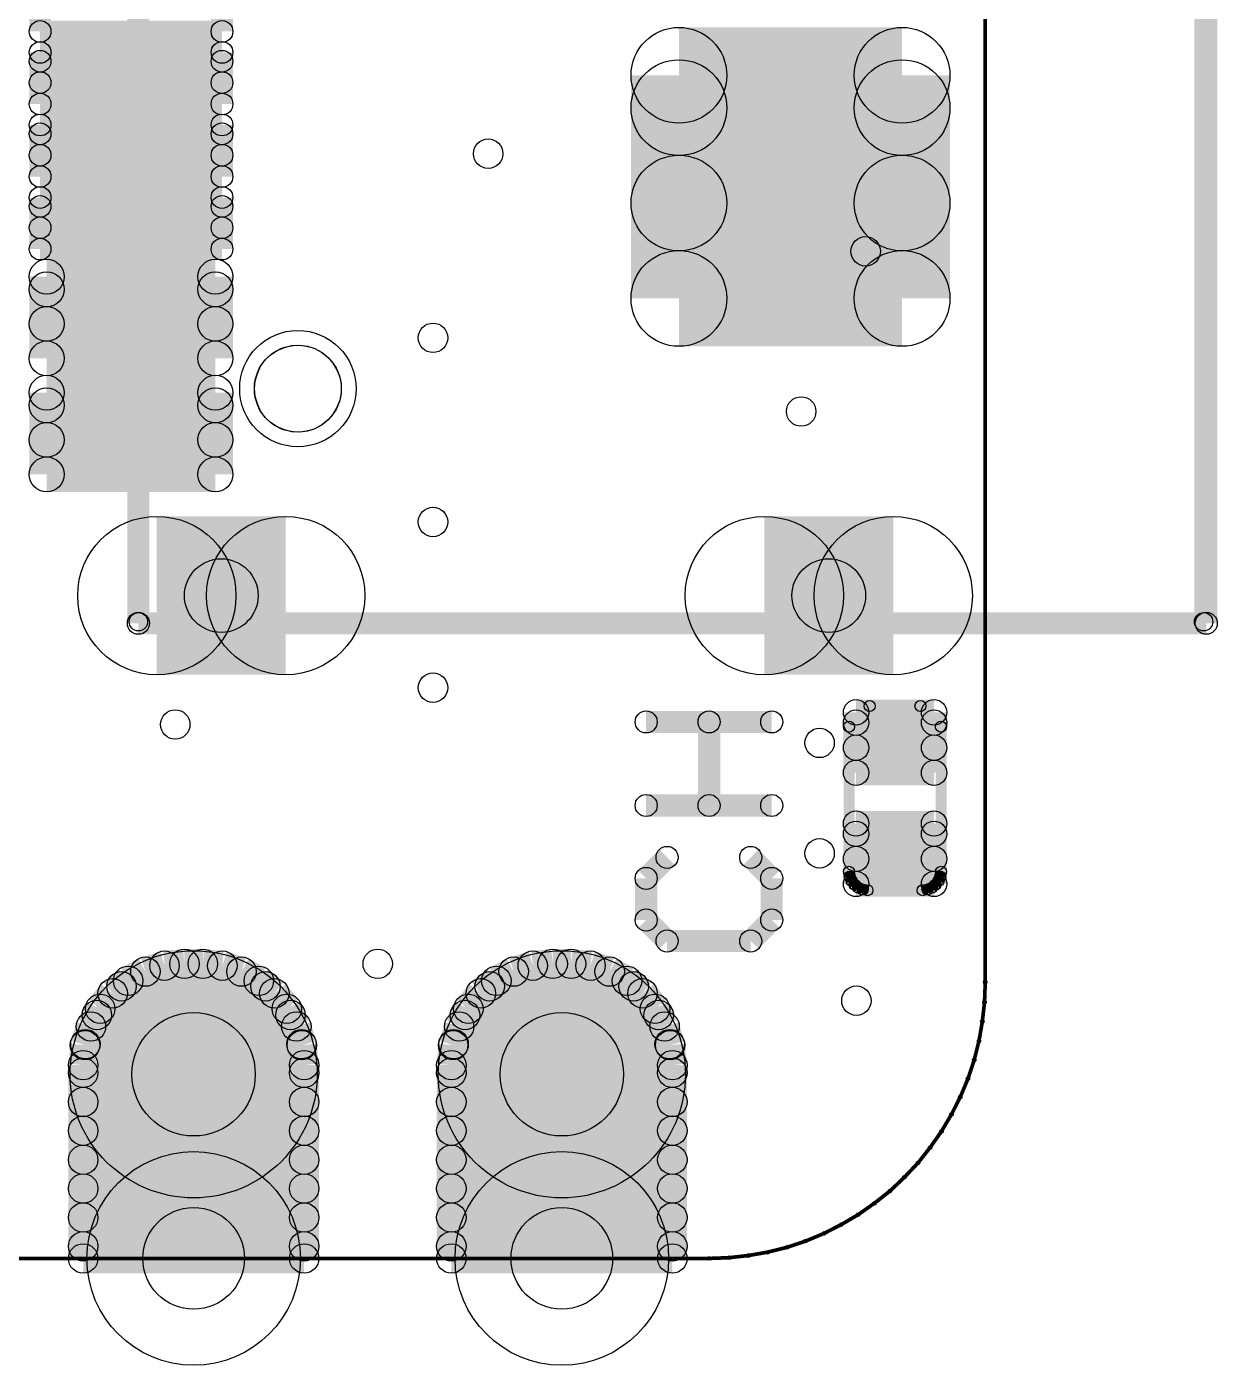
# Model space of a CAD drawing. Extents: x 0 to 123, y 0 to 26.
# Drawn here: x 17.18 to 25.39, y 3.48 to 12.71 of the extents above; entities that cross this region are included whole.
import ezdxf

# ---------------------------------------------------------------- set-up
doc = ezdxf.new("R2010")
doc.units = 0
doc.layers.get('0').update_dxf_attribs({"linetype": 'CONTINUOUS'})
for name, color, linetype in [('XIAOESP32C3_GTO', 3, 'CONTINUOUS'), ('XIAOESP32C3_GTS', 10, 'CONTINUOUS'), ('XIAOESP32C3_TXT', 14, 'CONTINUOUS')]:
    doc.layers.add(name, color=color, linetype=linetype)

# ---------------------------------------------------------------- blocks, each defined once
blk = doc.blocks.new('ROUND_1')
blk.add_circle((0, 0), 0.0127)
blk = doc.blocks.new('ROUND_12')
blk.add_circle((0, 0), 0.0762)
blk = doc.blocks.new('ROUND_14')
blk.add_circle((0, 0), 0.0635)
blk = doc.blocks.new('ROUND_3')
blk.add_circle((0, 0), 0)
blk = doc.blocks.new('ROUND_39')
blk.add_circle((0, 0), 0.0381)
blk = doc.blocks.new('ROUND_18')
blk.add_circle((0, 0), 0.4013)
blk = doc.blocks.new('ROUND_22')
blk.add_circle((0, 0), 0.8522)
blk = doc.blocks.new('ROUND_23')
blk.add_circle((0, 0), 0.7366)
blk = doc.blocks.new('ROUND_54')
blk.add_circle((0, 0), 0.1206)
blk = doc.blocks.new('ROUND_55')
blk.add_circle((0, 0), 0.0749)
blk = doc.blocks.new('ROUND_19')
blk.add_circle((0, 0), 0.5461)
blk = doc.blocks.new('ROUND_56')
blk.add_circle((0, 0), 0.3302)
blk = doc.blocks.new('ROUND_41')
blk.add_circle((0, 0), 0.0876)
blk = doc.blocks.new('ROUND_24')
blk.add_circle((0, 0), 0.1016)
blk = doc.blocks.new('ROUND_5')
blk.add_circle((0, 0), 0.254)
blk = doc.blocks.new('ROUND_31')
blk.add_circle((0, 0), 0.2997)
blk = doc.blocks.new('ROUND_69')
blk.add_circle((0, 0), 0.3505)
blk = doc.blocks.new('ROUND_70')
blk.add_circle((0, 0), 0.4254)

msp = doc.modelspace()

# ---------------------------------------------------------------- linework, layer by layer
at = {"layer": 'XIAOESP32C3_GTO'}
for points, const_width in [([(23.79218, 6.11886), (23.79218, 20.08886)], 0.0254), ([(17.95018, 17.61236), (17.95018, 8.59536)], 0.1524), ([(17.95018, 8.60552), (17.95018, 17.60474)], 0.127), ([(25.2984, 17.60474), (25.2984, 8.60552)], 0.127), ([(25.31618, 8.59536), (25.31618, 17.61236)], 0.1524), ([(17.95018, 8.59536), (25.31618, 8.59536)], 0.1524), ([(25.2984, 8.60552), (17.95018, 8.60552)], 0.127), ([(22.85238, 7.88162), (22.99462, 8.02386)], 0.0762), ([(22.99462, 8.02386), (23.34514, 8.02386)], 0.0762), ([(23.34514, 8.02386), (23.48738, 7.88162)], 0.0762), ([(21.45284, 7.91464), (22.31898, 7.91464)], 0.1524), ([(21.88718, 7.91464), (21.88718, 7.33806)], 0.1524), ([(22.85238, 6.88086), (22.85238, 7.88162)], 0.0762), ([(23.48738, 7.88162), (23.48738, 6.88086)], 0.0762), ([(22.31898, 7.33806), (21.45284, 7.33806)], 0.1524), ([(21.59762, 6.97992), (21.45284, 6.83514)], 0.1524), ([(22.31898, 6.83514), (22.1742, 6.97992)], 0.1524), ([(21.45284, 6.83514), (21.45284, 6.54812)], 0.1524), ([(22.31898, 6.54812), (22.31898, 6.83514)], 0.1524), ([(22.85746, 6.84784), (22.85238, 6.88086)], 0.0762), ([(22.87016, 6.81736), (22.85746, 6.84784)], 0.0762), ([(22.89048, 6.79196), (22.87016, 6.81736)], 0.0762), ([(23.4696, 6.81736), (23.44928, 6.79196)], 0.0762), ([(23.4823, 6.84784), (23.4696, 6.81736)], 0.0762), ([(23.48738, 6.88086), (23.4823, 6.84784)], 0.0762), ([(22.91588, 6.77164), (22.89048, 6.79196)], 0.0762), ([(22.94636, 6.75894), (22.91588, 6.77164)], 0.0762), ([(22.97938, 6.75386), (22.94636, 6.75894)], 0.0762), ([(23.36038, 6.75386), (22.97938, 6.75386)], 0.0762), ([(23.3934, 6.75894), (23.36038, 6.75386)], 0.0762), ([(23.42388, 6.77164), (23.3934, 6.75894)], 0.0762), ([(23.44928, 6.79196), (23.42388, 6.77164)], 0.0762), ([(21.45284, 6.54812), (21.59762, 6.40334)], 0.1524), ([(22.1742, 6.40334), (22.31898, 6.54812)], 0.1524), ([(21.59762, 6.40334), (22.1742, 6.40334)], 0.1524), ([(23.7871, 5.9817), (23.79218, 6.11886)], 0.0254), ([(23.77186, 5.84708), (23.7871, 5.9817)], 0.0254), ([(23.749, 5.715), (23.77186, 5.84708)], 0.0254), ([(23.71598, 5.58292), (23.749, 5.715)], 0.0254), ([(23.6728, 5.45338), (23.71598, 5.58292)], 0.0254), ([(23.61946, 5.32638), (23.6728, 5.45338)], 0.0254), ([(23.5585, 5.207), (23.61946, 5.32638)], 0.0254), ([(23.48992, 5.09016), (23.5585, 5.207)], 0.0254), ([(23.41118, 4.9784), (23.48992, 5.09016)], 0.0254), ([(23.32736, 4.87172), (23.41118, 4.9784)], 0.0254), ([(23.23338, 4.77266), (23.32736, 4.87172)], 0.0254), ([(23.13432, 4.67868), (23.23338, 4.77266)], 0.0254), ([(23.02764, 4.59486), (23.13432, 4.67868)], 0.0254), ([(22.79904, 4.44754), (22.91588, 4.51612)], 0.0254), ([(22.91588, 4.51612), (23.02764, 4.59486)], 0.0254), ([(22.67966, 4.38658), (22.79904, 4.44754)], 0.0254), ([(22.42312, 4.29006), (22.55266, 4.33324)], 0.0254), ([(22.55266, 4.33324), (22.67966, 4.38658)], 0.0254), ([(22.02434, 4.21894), (22.15896, 4.23418)], 0.0254), ([(22.15896, 4.23418), (22.29104, 4.25704)], 0.0254), ([(22.29104, 4.25704), (22.42312, 4.29006)], 0.0254), ([(4.74218, 4.21386), (21.88718, 4.21386)], 0.0254), ([(21.88718, 4.21386), (22.02434, 4.21894)], 0.0254)]:
    msp.add_lwpolyline(points, dxfattribs=dict(at, const_width=const_width))
for points in [[(18.82394, 10.41146), (18.86204, 10.44702)], [(18.86204, 10.44702), (18.90776, 10.4775)], [(18.90776, 10.4775), (18.95856, 10.49782)], [(18.95856, 10.49782), (19.00936, 10.51052)], [(19.00936, 10.51052), (19.0627, 10.51306)], [(19.0627, 10.51306), (19.11604, 10.50544)], [(19.11604, 10.50544), (19.16684, 10.4902)], [(19.16684, 10.4902), (19.2151, 10.46226)], [(19.2151, 10.46226), (19.25828, 10.42924)], [(18.7706, 10.31748), (18.79346, 10.36828)], [(18.79346, 10.36828), (18.82394, 10.41146)], [(19.25828, 10.42924), (19.2913, 10.3886)], [(19.2913, 10.3886), (19.31924, 10.34288)], [(19.31924, 10.34288), (19.33956, 10.29208)], [(18.75028, 10.21334), (18.75536, 10.26668)], [(18.75536, 10.26668), (18.7706, 10.31748)], [(19.33956, 10.29208), (19.34972, 10.24128)], [(18.75536, 10.16), (18.75028, 10.21334)], [(18.7706, 10.1092), (18.75536, 10.16)], [(19.34972, 10.1854), (19.33956, 10.1346)], [(19.34972, 10.24128), (19.34972, 10.1854)], [(18.79346, 10.0584), (18.7706, 10.1092)], [(19.31924, 10.0838), (19.2913, 10.03808)], [(19.33956, 10.1346), (19.31924, 10.0838)], [(18.82394, 10.01522), (18.79346, 10.0584)], [(18.86204, 9.97966), (18.82394, 10.01522)], [(18.90776, 9.94918), (18.86204, 9.97966)], [(19.25828, 9.99744), (19.2151, 9.96442)], [(19.2913, 10.03808), (19.25828, 9.99744)], [(18.95856, 9.92886), (18.90776, 9.94918)], [(19.00936, 9.91616), (18.95856, 9.92886)], [(19.0627, 9.91362), (19.00936, 9.91616)], [(19.11604, 9.92124), (19.0627, 9.91362)], [(19.16684, 9.93648), (19.11604, 9.92124)], [(19.2151, 9.96442), (19.16684, 9.93648)]]:
    msp.add_lwpolyline(points, dxfattribs=at)
at = {"layer": 'XIAOESP32C3_GTS'}
for points, const_width in [([(23.79218, 6.11886), (23.79218, 20.08886)], 0.0254), ([(17.272, 12.67714), (17.272, 13.03274)], 0.14986), ([(18.52676, 13.03274), (18.52676, 12.67714)], 0.14986), ([(18.52676, 12.67714), (17.272, 12.67714)], 0.14986), ([(21.6789, 12.37488), (23.21814, 12.37488)], 0.6604), ([(21.6789, 10.83564), (21.6789, 12.37488)], 0.6604), ([(23.21814, 12.37488), (23.21814, 10.83564)], 0.6604), ([(17.272, 12.53236), (18.52676, 12.53236)], 0.14986), ([(17.272, 12.17676), (17.272, 12.53236)], 0.14986), ([(18.52676, 12.53236), (18.52676, 12.17676)], 0.14986), ([(18.52676, 12.4714), (17.272, 12.4714)], 0.14986), ([(23.21814, 12.15136), (21.6789, 12.15136)], 0.6604), ([(17.272, 12.32408), (18.52676, 12.32408)], 0.14986), ([(18.52676, 12.17676), (17.272, 12.17676)], 0.14986), ([(17.272, 12.03198), (18.52676, 12.03198)], 0.14986), ([(17.272, 11.67638), (17.272, 12.03198)], 0.14986), ([(18.52676, 12.03198), (18.52676, 11.67638)], 0.14986), ([(18.52676, 11.97102), (17.272, 11.97102)], 0.14986), ([(17.272, 11.8237), (18.52676, 11.8237)], 0.14986), ([(21.6789, 11.4935), (23.21814, 11.4935)], 0.6604), ([(18.52676, 11.67638), (17.272, 11.67638)], 0.14986), ([(17.272, 11.5316), (18.52676, 11.5316)], 0.14986), ([(17.272, 11.176), (17.272, 11.5316)], 0.14986), ([(18.52676, 11.47064), (17.272, 11.47064)], 0.14986), ([(18.52676, 11.5316), (18.52676, 11.176)], 0.14986), ([(17.272, 11.32332), (18.52676, 11.32332)], 0.14986), ([(18.52676, 11.176), (17.272, 11.176)], 0.14986), ([(17.31772, 10.9855), (18.48104, 10.9855)], 0.2413), ([(17.31772, 10.42162), (17.31772, 10.9855)], 0.2413), ([(18.48104, 10.9855), (18.48104, 10.42162)], 0.2413), ([(23.21814, 10.83564), (21.6789, 10.83564)], 0.6604), ([(18.48104, 10.89914), (17.31772, 10.89914)], 0.2413), ([(17.31772, 10.66038), (18.48104, 10.66038)], 0.2413), ([(18.48104, 10.42162), (17.31772, 10.42162)], 0.2413), ([(17.31772, 10.1854), (18.48104, 10.1854)], 0.2413), ([(17.31772, 9.62152), (17.31772, 10.1854)], 0.2413), ([(18.48104, 10.1854), (18.48104, 9.62152)], 0.2413), ([(18.48104, 10.09904), (17.31772, 10.09904)], 0.2413), ([(17.31772, 9.86028), (18.48104, 9.86028)], 0.2413), ([(18.48104, 9.62152), (17.31772, 9.62152)], 0.2413), ([(18.96618, 8.78586), (18.07718, 8.78586)], 1.0922), ([(22.26818, 8.78586), (23.15718, 8.78586)], 1.0922), ([(22.90064, 7.98068), (23.43912, 7.98068)], 0.17526), ([(22.90064, 7.56412), (22.90064, 7.98068)], 0.17526), ([(23.43912, 7.98068), (23.43912, 7.56412)], 0.17526), ([(23.43912, 7.90956), (22.90064, 7.90956)], 0.17526), ([(22.90064, 7.73684), (23.43912, 7.73684)], 0.17526), ([(23.43912, 7.56412), (22.90064, 7.56412)], 0.17526), ([(22.90064, 7.2136), (23.43912, 7.2136)], 0.17526), ([(22.90064, 6.79704), (22.90064, 7.2136)], 0.17526), ([(23.43912, 7.2136), (23.43912, 6.79704)], 0.17526), ([(23.43912, 7.14248), (22.90064, 7.14248)], 0.17526), ([(22.90064, 6.96976), (23.43912, 6.96976)], 0.17526), ([(23.43912, 6.79704), (22.90064, 6.79704)], 0.17526), ([(17.87906, 6.12902), (17.99844, 6.19252)], 0.2032), ([(17.99844, 6.19252), (18.13052, 6.23316)], 0.2032), ([(18.13052, 6.23316), (18.26768, 6.24586)], 0.2032), ([(18.26768, 6.24586), (18.39468, 6.24586)], 0.2032), ([(18.39468, 6.24586), (18.5293, 6.23316)], 0.2032), ([(18.5293, 6.23316), (18.66138, 6.19252)], 0.2032), ([(18.66138, 6.19252), (18.78076, 6.12902)], 0.2032), ([(20.41906, 6.12902), (20.53844, 6.19252)], 0.2032), ([(20.53844, 6.19252), (20.67052, 6.23316)], 0.2032), ([(20.67052, 6.23316), (20.80768, 6.24586)], 0.2032), ([(20.80768, 6.24586), (20.93468, 6.24586)], 0.2032), ([(20.93468, 6.24586), (21.0693, 6.23316)], 0.2032), ([(21.0693, 6.23316), (21.20138, 6.19252)], 0.2032), ([(21.20138, 6.19252), (21.32076, 6.12902)], 0.2032), ([(17.77238, 6.04266), (17.87906, 6.12902)], 0.2032), ([(17.83334, 6.09092), (18.82648, 6.09092)], 0.2032), ([(18.78076, 6.12902), (18.88744, 6.04266)], 0.2032), ([(20.31238, 6.04266), (20.41906, 6.12902)], 0.2032), ([(21.36648, 6.09092), (20.37334, 6.09092)], 0.2032), ([(21.32076, 6.12902), (21.42744, 6.04266)], 0.2032), ([(17.68602, 5.93598), (17.77238, 6.04266)], 0.2032), ([(18.88744, 6.04266), (18.9738, 5.93598)], 0.2032), ([(20.22602, 5.93598), (20.31238, 6.04266)], 0.2032), ([(21.42744, 6.04266), (21.5138, 5.93598)], 0.2032), ([(23.7871, 5.9817), (23.79218, 6.11886)], 0.0254), ([(17.62252, 5.81406), (17.68602, 5.93598)], 0.2032), ([(18.9738, 5.93598), (19.03984, 5.81406)], 0.2032), ([(20.16252, 5.81406), (20.22602, 5.93598)], 0.2032), ([(21.5138, 5.93598), (21.57984, 5.81406)], 0.2032), ([(17.58188, 5.68452), (17.62252, 5.81406)], 0.2032), ([(18.9992, 5.8928), (17.66316, 5.8928)], 0.2032), ([(19.03984, 5.81406), (19.07794, 5.68452)], 0.2032), ([(20.12188, 5.68452), (20.16252, 5.81406)], 0.2032), ([(20.20316, 5.8928), (21.5392, 5.8928)], 0.2032), ([(21.57984, 5.81406), (21.61794, 5.68452)], 0.2032), ([(23.77186, 5.84708), (23.7871, 5.9817)], 0.0254), ([(23.749, 5.715), (23.77186, 5.84708)], 0.0254), ([(17.56918, 5.54736), (17.58188, 5.68452)], 0.2032), ([(17.58442, 5.69214), (19.0754, 5.69214)], 0.2032), ([(19.07794, 5.68452), (19.09318, 5.54736)], 0.2032), ([(20.10918, 5.54736), (20.12188, 5.68452)], 0.2032), ([(21.6154, 5.69214), (20.12442, 5.69214)], 0.2032), ([(21.61794, 5.68452), (21.63318, 5.54736)], 0.2032), ([(23.71598, 5.58292), (23.749, 5.715)], 0.0254), ([(17.56918, 4.21386), (17.56918, 5.54736)], 0.2032), ([(19.09318, 5.54736), (19.09318, 4.21386)], 0.2032), ([(20.10918, 4.21386), (20.10918, 5.54736)], 0.2032), ([(21.63318, 5.54736), (21.63318, 4.21386)], 0.2032), ([(19.09318, 5.49402), (17.56918, 5.49402)], 0.2032), ([(20.10918, 5.49402), (21.63318, 5.49402)], 0.2032), ([(23.6728, 5.45338), (23.71598, 5.58292)], 0.0254), ([(23.61946, 5.32638), (23.6728, 5.45338)], 0.0254), ([(17.56918, 5.29336), (19.09318, 5.29336)], 0.2032), ([(21.63318, 5.29336), (20.10918, 5.29336)], 0.2032), ([(23.5585, 5.207), (23.61946, 5.32638)], 0.0254), ([(19.09318, 5.09524), (17.56918, 5.09524)], 0.2032), ([(20.10918, 5.09524), (21.63318, 5.09524)], 0.2032), ([(23.48992, 5.09016), (23.5585, 5.207)], 0.0254), ([(23.41118, 4.9784), (23.48992, 5.09016)], 0.0254), ([(17.56918, 4.89458), (19.09318, 4.89458)], 0.2032), ([(21.63318, 4.89458), (20.10918, 4.89458)], 0.2032), ([(23.32736, 4.87172), (23.41118, 4.9784)], 0.0254), ([(23.23338, 4.77266), (23.32736, 4.87172)], 0.0254), ([(19.09318, 4.69646), (17.56918, 4.69646)], 0.2032), ([(20.10918, 4.69646), (21.63318, 4.69646)], 0.2032), ([(23.13432, 4.67868), (23.23338, 4.77266)], 0.0254), ([(23.02764, 4.59486), (23.13432, 4.67868)], 0.0254), ([(17.56918, 4.4958), (19.09318, 4.4958)], 0.2032), ([(21.63318, 4.4958), (20.10918, 4.4958)], 0.2032), ([(22.79904, 4.44754), (22.91588, 4.51612)], 0.0254), ([(22.91588, 4.51612), (23.02764, 4.59486)], 0.0254), ([(22.67966, 4.38658), (22.79904, 4.44754)], 0.0254), ([(19.09318, 4.29768), (17.56918, 4.29768)], 0.2032), ([(20.10918, 4.29768), (21.63318, 4.29768)], 0.2032), ([(22.42312, 4.29006), (22.55266, 4.33324)], 0.0254), ([(22.55266, 4.33324), (22.67966, 4.38658)], 0.0254), ([(19.09318, 4.21386), (17.56918, 4.21386)], 0.2032), ([(21.63318, 4.21386), (20.10918, 4.21386)], 0.2032), ([(22.02434, 4.21894), (22.15896, 4.23418)], 0.0254), ([(22.15896, 4.23418), (22.29104, 4.25704)], 0.0254), ([(22.29104, 4.25704), (22.42312, 4.29006)], 0.0254), ([(4.74218, 4.21386), (21.88718, 4.21386)], 0.0254), ([(21.88718, 4.21386), (22.02434, 4.21894)], 0.0254)]:
    msp.add_lwpolyline(points, dxfattribs=dict(at, const_width=const_width))
for points in [[(18.82394, 10.41146), (18.86204, 10.44702)], [(18.86204, 10.44702), (18.90776, 10.4775)], [(18.90776, 10.4775), (18.95856, 10.49782)], [(18.95856, 10.49782), (19.00936, 10.51052)], [(19.00936, 10.51052), (19.0627, 10.51306)], [(19.0627, 10.51306), (19.11604, 10.50544)], [(19.11604, 10.50544), (19.16684, 10.4902)], [(19.16684, 10.4902), (19.2151, 10.46226)], [(19.2151, 10.46226), (19.25828, 10.42924)], [(18.7706, 10.31748), (18.79346, 10.36828)], [(18.79346, 10.36828), (18.82394, 10.41146)], [(19.25828, 10.42924), (19.2913, 10.3886)], [(19.2913, 10.3886), (19.31924, 10.34288)], [(19.31924, 10.34288), (19.33956, 10.29208)], [(18.75028, 10.21334), (18.75536, 10.26668)], [(18.75536, 10.26668), (18.7706, 10.31748)], [(19.33956, 10.29208), (19.34972, 10.24128)], [(18.75536, 10.16), (18.75028, 10.21334)], [(18.7706, 10.1092), (18.75536, 10.16)], [(19.34972, 10.1854), (19.33956, 10.1346)], [(19.34972, 10.24128), (19.34972, 10.1854)], [(18.79346, 10.0584), (18.7706, 10.1092)], [(19.31924, 10.0838), (19.2913, 10.03808)], [(19.33956, 10.1346), (19.31924, 10.0838)], [(18.82394, 10.01522), (18.79346, 10.0584)], [(18.86204, 9.97966), (18.82394, 10.01522)], [(18.90776, 9.94918), (18.86204, 9.97966)], [(19.25828, 9.99744), (19.2151, 9.96442)], [(19.2913, 10.03808), (19.25828, 9.99744)], [(18.95856, 9.92886), (18.90776, 9.94918)], [(19.00936, 9.91616), (18.95856, 9.92886)], [(19.0627, 9.91362), (19.00936, 9.91616)], [(19.11604, 9.92124), (19.0627, 9.91362)], [(19.16684, 9.93648), (19.11604, 9.92124)], [(19.2151, 9.96442), (19.16684, 9.93648)]]:
    msp.add_lwpolyline(points, dxfattribs=at)

# ---------------------------------------------------------------- block references
at = {"layer": 'XIAOESP32C3_GTO'}
for name, p in [('ROUND_3', (19.0627, 10.51306)), ('ROUND_3', (19.00936, 10.51052)), ('ROUND_3', (19.11604, 10.50544)), ('ROUND_3', (18.95856, 10.49782)), ('ROUND_3', (19.16684, 10.4902)), ('ROUND_3', (18.90776, 10.4775)), ('ROUND_3', (19.2151, 10.46226)), ('ROUND_3', (18.86204, 10.44702)), ('ROUND_3', (19.25828, 10.42924)), ('ROUND_3', (18.82394, 10.41146)), ('ROUND_3', (19.2913, 10.3886)), ('ROUND_3', (18.79346, 10.36828)), ('ROUND_3', (19.31924, 10.34288)), ('ROUND_3', (18.7706, 10.31748)), ('ROUND_3', (19.33956, 10.29208)), ('ROUND_3', (18.75536, 10.26668)), ('ROUND_3', (19.34972, 10.24128)), ('ROUND_3', (18.75028, 10.21334)), ('ROUND_3', (18.75028, 10.21334)), ('ROUND_3', (19.34972, 10.1854)), ('ROUND_3', (18.75536, 10.16)), ('ROUND_3', (19.33956, 10.1346)), ('ROUND_3', (18.7706, 10.1092)), ('ROUND_3', (19.31924, 10.0838)), ('ROUND_3', (18.79346, 10.0584)), ('ROUND_3', (19.2913, 10.03808)), ('ROUND_3', (18.82394, 10.01522)), ('ROUND_3', (19.25828, 9.99744)), ('ROUND_3', (18.86204, 9.97966)), ('ROUND_3', (19.2151, 9.96442)), ('ROUND_3', (18.90776, 9.94918)), ('ROUND_3', (19.16684, 9.93648)), ('ROUND_3', (18.95856, 9.92886)), ('ROUND_3', (19.11604, 9.92124)), ('ROUND_3', (19.00936, 9.91616)), ('ROUND_3', (19.0627, 9.91362)), ('ROUND_12', (17.95018, 8.59536)), ('ROUND_14', (17.95018, 8.60552)), ('ROUND_14', (25.2984, 8.60552)), ('ROUND_12', (25.31618, 8.59536)), ('ROUND_39', (22.99462, 8.02386)), ('ROUND_39', (23.34514, 8.02386)), ('ROUND_12', (21.45284, 7.91464)), ('ROUND_12', (21.88718, 7.91464)), ('ROUND_12', (22.31898, 7.91464)), ('ROUND_39', (22.85238, 7.88162)), ('ROUND_39', (22.85238, 7.88162)), ('ROUND_39', (23.48738, 7.88162)), ('ROUND_12', (21.45284, 7.33806)), ('ROUND_12', (21.88718, 7.33806)), ('ROUND_12', (22.31898, 7.33806)), ('ROUND_12', (21.59762, 6.97992)), ('ROUND_12', (22.1742, 6.97992)), ('ROUND_12', (21.45284, 6.83514)), ('ROUND_12', (22.31898, 6.83514)), ('ROUND_39', (22.85238, 6.88086)), ('ROUND_39', (22.85746, 6.84784)), ('ROUND_39', (22.87016, 6.81736)), ('ROUND_39', (23.4696, 6.81736)), ('ROUND_39', (23.4823, 6.84784)), ('ROUND_39', (23.48738, 6.88086)), ('ROUND_39', (22.89048, 6.79196)), ('ROUND_39', (22.91588, 6.77164)), ('ROUND_39', (22.94636, 6.75894)), ('ROUND_39', (22.97938, 6.75386)), ('ROUND_39', (23.36038, 6.75386)), ('ROUND_39', (23.3934, 6.75894)), ('ROUND_39', (23.42388, 6.77164)), ('ROUND_39', (23.44928, 6.79196)), ('ROUND_12', (21.45284, 6.54812)), ('ROUND_12', (22.31898, 6.54812)), ('ROUND_12', (21.59762, 6.40334)), ('ROUND_12', (22.1742, 6.40334)), ('ROUND_1', (23.79218, 6.11886)), ('ROUND_1', (23.7871, 5.9817)), ('ROUND_1', (23.77186, 5.84708)), ('ROUND_1', (23.749, 5.715)), ('ROUND_1', (23.71598, 5.58292)), ('ROUND_1', (23.6728, 5.45338)), ('ROUND_1', (23.61946, 5.32638)), ('ROUND_1', (23.5585, 5.207)), ('ROUND_1', (23.48992, 5.09016)), ('ROUND_1', (23.41118, 4.9784)), ('ROUND_1', (23.32736, 4.87172)), ('ROUND_1', (23.23338, 4.77266)), ('ROUND_1', (23.13432, 4.67868)), ('ROUND_1', (22.91588, 4.51612)), ('ROUND_1', (23.02764, 4.59486)), ('ROUND_1', (22.79904, 4.44754)), ('ROUND_1', (22.55266, 4.33324)), ('ROUND_1', (22.67966, 4.38658)), ('ROUND_1', (22.15896, 4.23418)), ('ROUND_1', (22.29104, 4.25704)), ('ROUND_1', (22.42312, 4.29006)), ('ROUND_1', (21.88718, 4.21386)), ('ROUND_1', (22.02434, 4.21894))]:
    msp.add_blockref(name, p, dxfattribs=at)
at = {"layer": 'XIAOESP32C3_GTS'}
for name, p in [('ROUND_55', (17.272, 12.67714)), ('ROUND_55', (18.52676, 12.67714)), ('ROUND_56', (21.6789, 12.37488)), ('ROUND_56', (21.6789, 12.37488)), ('ROUND_56', (23.21814, 12.37488)), ('ROUND_55', (17.272, 12.53236)), ('ROUND_55', (17.272, 12.53236)), ('ROUND_55', (18.52676, 12.53236)), ('ROUND_55', (17.272, 12.4714)), ('ROUND_55', (18.52676, 12.4714)), ('ROUND_56', (21.6789, 12.15136)), ('ROUND_56', (23.21814, 12.15136)), ('ROUND_55', (17.272, 12.32408)), ('ROUND_55', (18.52676, 12.32408)), ('ROUND_55', (17.272, 12.17676)), ('ROUND_55', (18.52676, 12.17676)), ('ROUND_55', (17.272, 12.03198)), ('ROUND_55', (17.272, 12.03198)), ('ROUND_55', (18.52676, 12.03198)), ('ROUND_55', (17.272, 11.97102)), ('ROUND_55', (18.52676, 11.97102)), ('ROUND_55', (17.272, 11.8237)), ('ROUND_55', (18.52676, 11.8237)), ('ROUND_56', (21.6789, 11.4935)), ('ROUND_56', (23.21814, 11.4935)), ('ROUND_55', (17.272, 11.67638)), ('ROUND_55', (18.52676, 11.67638)), ('ROUND_55', (17.272, 11.5316)), ('ROUND_55', (17.272, 11.5316)), ('ROUND_55', (17.272, 11.47064)), ('ROUND_55', (18.52676, 11.5316)), ('ROUND_55', (18.52676, 11.47064)), ('ROUND_55', (17.272, 11.32332)), ('ROUND_55', (18.52676, 11.32332)), ('ROUND_55', (17.272, 11.176)), ('ROUND_55', (18.52676, 11.176)), ('ROUND_54', (17.31772, 10.9855)), ('ROUND_54', (17.31772, 10.9855)), ('ROUND_54', (18.48104, 10.9855)), ('ROUND_56', (21.6789, 10.83564)), ('ROUND_56', (23.21814, 10.83564)), ('ROUND_54', (17.31772, 10.89914)), ('ROUND_54', (18.48104, 10.89914)), ('ROUND_54', (17.31772, 10.66038)), ('ROUND_54', (18.48104, 10.66038)), ('ROUND_54', (17.31772, 10.42162)), ('ROUND_54', (18.48104, 10.42162)), ('ROUND_18', (19.05, 10.21334)), ('ROUND_3', (19.0627, 10.51306)), ('ROUND_3', (19.00936, 10.51052)), ('ROUND_3', (19.11604, 10.50544)), ('ROUND_3', (18.95856, 10.49782)), ('ROUND_3', (19.16684, 10.4902)), ('ROUND_3', (18.90776, 10.4775)), ('ROUND_3', (19.2151, 10.46226)), ('ROUND_3', (18.86204, 10.44702)), ('ROUND_3', (19.25828, 10.42924)), ('ROUND_3', (18.82394, 10.41146)), ('ROUND_3', (19.2913, 10.3886)), ('ROUND_3', (18.79346, 10.36828)), ('ROUND_3', (19.31924, 10.34288)), ('ROUND_3', (18.7706, 10.31748)), ('ROUND_3', (19.33956, 10.29208)), ('ROUND_3', (18.75536, 10.26668)), ('ROUND_54', (17.31772, 10.1854)), ('ROUND_54', (17.31772, 10.1854)), ('ROUND_54', (18.48104, 10.1854)), ('ROUND_3', (19.34972, 10.24128)), ('ROUND_3', (18.75028, 10.21334)), ('ROUND_3', (18.75028, 10.21334)), ('ROUND_3', (19.34972, 10.1854)), ('ROUND_3', (18.75536, 10.16)), ('ROUND_54', (17.31772, 10.09904)), ('ROUND_54', (18.48104, 10.09904)), ('ROUND_3', (19.33956, 10.1346)), ('ROUND_3', (18.7706, 10.1092)), ('ROUND_3', (19.31924, 10.0838)), ('ROUND_3', (18.79346, 10.0584)), ('ROUND_3', (19.2913, 10.03808)), ('ROUND_3', (18.82394, 10.01522)), ('ROUND_3', (19.25828, 9.99744)), ('ROUND_3', (18.86204, 9.97966)), ('ROUND_54', (17.31772, 9.86028)), ('ROUND_54', (18.48104, 9.86028)), ('ROUND_3', (19.2151, 9.96442)), ('ROUND_3', (18.90776, 9.94918)), ('ROUND_3', (19.16684, 9.93648)), ('ROUND_3', (18.95856, 9.92886)), ('ROUND_3', (19.11604, 9.92124)), ('ROUND_3', (19.00936, 9.91616)), ('ROUND_3', (19.0627, 9.91362)), ('ROUND_54', (17.31772, 9.62152)), ('ROUND_54', (18.48104, 9.62152)), ('ROUND_19', (18.07718, 8.78586)), ('ROUND_19', (18.96618, 8.78586)), ('ROUND_19', (22.26818, 8.78586)), ('ROUND_19', (23.15718, 8.78586)), ('ROUND_41', (22.90064, 7.98068)), ('ROUND_41', (22.90064, 7.98068)), ('ROUND_41', (23.43912, 7.98068)), ('ROUND_41', (22.90064, 7.90956)), ('ROUND_41', (23.43912, 7.90956)), ('ROUND_41', (22.90064, 7.73684)), ('ROUND_41', (23.43912, 7.73684)), ('ROUND_41', (22.90064, 7.56412)), ('ROUND_41', (23.43912, 7.56412)), ('ROUND_41', (22.90064, 7.2136)), ('ROUND_41', (22.90064, 7.2136)), ('ROUND_41', (23.43912, 7.2136)), ('ROUND_41', (22.90064, 7.14248)), ('ROUND_41', (23.43912, 7.14248)), ('ROUND_41', (22.90064, 6.96976)), ('ROUND_41', (23.43912, 6.96976)), ('ROUND_41', (22.90064, 6.79704)), ('ROUND_41', (23.43912, 6.79704)), ('ROUND_22', (18.33118, 5.48386)), ('ROUND_24', (17.99844, 6.19252)), ('ROUND_24', (18.13052, 6.23316)), ('ROUND_24', (18.26768, 6.24586)), ('ROUND_24', (18.39468, 6.24586)), ('ROUND_24', (18.5293, 6.23316)), ('ROUND_24', (18.66138, 6.19252)), ('ROUND_22', (20.87118, 5.48386)), ('ROUND_24', (20.53844, 6.19252)), ('ROUND_24', (20.67052, 6.23316)), ('ROUND_24', (20.80768, 6.24586)), ('ROUND_24', (20.93468, 6.24586)), ('ROUND_24', (21.0693, 6.23316)), ('ROUND_24', (21.20138, 6.19252)), ('ROUND_24', (17.83334, 6.09092)), ('ROUND_24', (17.87906, 6.12902)), ('ROUND_24', (18.78076, 6.12902)), ('ROUND_24', (18.82648, 6.09092)), ('ROUND_24', (20.37334, 6.09092)), ('ROUND_24', (20.41906, 6.12902)), ('ROUND_24', (21.32076, 6.12902)), ('ROUND_24', (21.36648, 6.09092)), ('ROUND_24', (17.77238, 6.04266)), ('ROUND_24', (18.88744, 6.04266)), ('ROUND_24', (20.31238, 6.04266)), ('ROUND_24', (21.42744, 6.04266)), ('ROUND_1', (23.79218, 6.11886)), ('ROUND_24', (17.68602, 5.93598)), ('ROUND_24', (18.9738, 5.93598)), ('ROUND_24', (20.22602, 5.93598)), ('ROUND_24', (21.5138, 5.93598)), ('ROUND_24', (17.62252, 5.81406)), ('ROUND_24', (17.66316, 5.8928)), ('ROUND_24', (18.9992, 5.8928)), ('ROUND_24', (19.03984, 5.81406)), ('ROUND_24', (20.16252, 5.81406)), ('ROUND_24', (20.20316, 5.8928)), ('ROUND_24', (21.5392, 5.8928)), ('ROUND_24', (21.57984, 5.81406)), ('ROUND_1', (23.7871, 5.9817)), ('ROUND_1', (23.77186, 5.84708)), ('ROUND_24', (17.58188, 5.68452)), ('ROUND_24', (17.58188, 5.68452)), ('ROUND_24', (17.58442, 5.69214)), ('ROUND_24', (19.0754, 5.69214)), ('ROUND_24', (19.07794, 5.68452)), ('ROUND_24', (20.12188, 5.68452)), ('ROUND_24', (20.12442, 5.69214)), ('ROUND_24', (21.6154, 5.69214)), ('ROUND_24', (21.61794, 5.68452)), ('ROUND_1', (23.749, 5.715)), ('ROUND_24', (17.56918, 5.54736)), ('ROUND_24', (19.09318, 5.54736)), ('ROUND_24', (20.10918, 5.54736)), ('ROUND_24', (21.63318, 5.54736)), ('ROUND_24', (17.56918, 5.49402)), ('ROUND_24', (19.09318, 5.49402)), ('ROUND_24', (20.10918, 5.49402)), ('ROUND_24', (21.63318, 5.49402)), ('ROUND_1', (23.71598, 5.58292)), ('ROUND_1', (23.6728, 5.45338)), ('ROUND_24', (17.56918, 5.29336)), ('ROUND_24', (19.09318, 5.29336)), ('ROUND_24', (20.10918, 5.29336)), ('ROUND_24', (21.63318, 5.29336)), ('ROUND_1', (23.61946, 5.32638)), ('ROUND_24', (17.56918, 5.09524)), ('ROUND_24', (19.09318, 5.09524)), ('ROUND_24', (20.10918, 5.09524)), ('ROUND_24', (21.63318, 5.09524)), ('ROUND_1', (23.5585, 5.207)), ('ROUND_1', (23.48992, 5.09016)), ('ROUND_24', (17.56918, 4.89458)), ('ROUND_24', (19.09318, 4.89458)), ('ROUND_24', (20.10918, 4.89458)), ('ROUND_24', (21.63318, 4.89458)), ('ROUND_1', (23.41118, 4.9784)), ('ROUND_23', (18.33118, 4.21386)), ('ROUND_23', (20.87118, 4.21386)), ('ROUND_1', (23.32736, 4.87172)), ('ROUND_24', (17.56918, 4.69646)), ('ROUND_24', (19.09318, 4.69646)), ('ROUND_24', (20.10918, 4.69646)), ('ROUND_24', (21.63318, 4.69646)), ('ROUND_1', (23.23338, 4.77266)), ('ROUND_1', (23.13432, 4.67868)), ('ROUND_24', (17.56918, 4.4958)), ('ROUND_24', (19.09318, 4.4958)), ('ROUND_24', (20.10918, 4.4958)), ('ROUND_24', (21.63318, 4.4958)), ('ROUND_1', (22.91588, 4.51612)), ('ROUND_1', (23.02764, 4.59486)), ('ROUND_1', (22.79904, 4.44754)), ('ROUND_24', (17.56918, 4.29768)), ('ROUND_24', (19.09318, 4.29768)), ('ROUND_24', (20.10918, 4.29768)), ('ROUND_24', (21.63318, 4.29768)), ('ROUND_1', (22.55266, 4.33324)), ('ROUND_1', (22.67966, 4.38658)), ('ROUND_24', (17.56918, 4.21386)), ('ROUND_24', (19.09318, 4.21386)), ('ROUND_24', (20.10918, 4.21386)), ('ROUND_24', (21.63318, 4.21386)), ('ROUND_24', (21.63318, 4.21386)), ('ROUND_1', (22.15896, 4.23418)), ('ROUND_1', (22.29104, 4.25704)), ('ROUND_1', (22.42312, 4.29006)), ('ROUND_1', (21.88718, 4.21386)), ('ROUND_1', (22.02434, 4.21894))]:
    msp.add_blockref(name, p, dxfattribs=at)
at = {"layer": 'XIAOESP32C3_TXT'}
for name, p in [('ROUND_24', (20.36318, 11.83386)), ('ROUND_24', (22.96668, 11.16076)), ('ROUND_24', (19.98218, 10.56386)), ('ROUND_31', (19.05, 10.21334)), ('ROUND_24', (22.52218, 10.05586)), ('ROUND_24', (19.98218, 9.29386)), ('ROUND_5', (18.52168, 8.78586)), ('ROUND_5', (22.71268, 8.78586)), ('ROUND_24', (19.98218, 8.15086)), ('ROUND_24', (18.20418, 7.89686)), ('ROUND_24', (22.64918, 7.76986)), ('ROUND_24', (22.64918, 7.00786)), ('ROUND_24', (19.60118, 6.24586)), ('ROUND_24', (22.90318, 5.99186)), ('ROUND_70', (18.33118, 5.48386)), ('ROUND_70', (20.87118, 5.48386)), ('ROUND_69', (18.33118, 4.21386)), ('ROUND_69', (20.87118, 4.21386))]:
    msp.add_blockref(name, p, dxfattribs=at)

doc.saveas('drawing.dxf')
